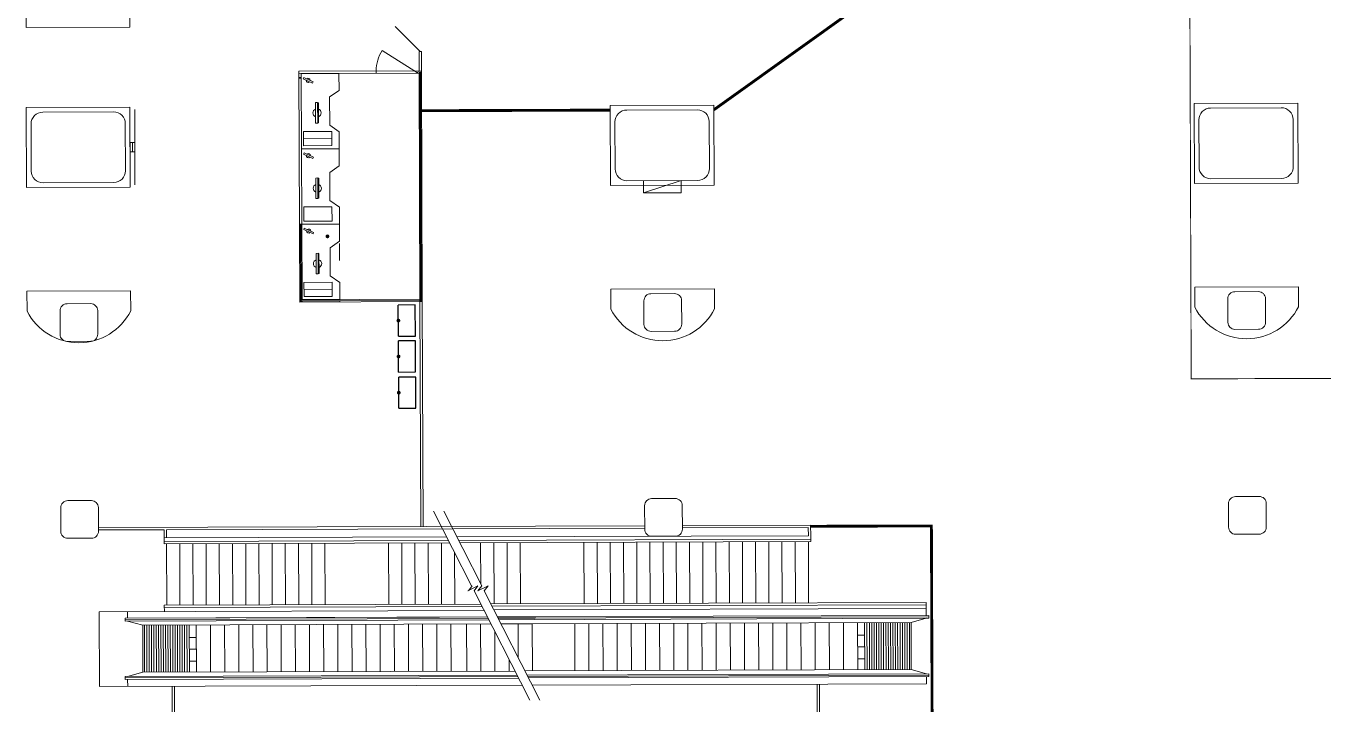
# Model space of a CAD drawing. Header units: millimetres. Extents: x 395197 to 699875, y 745 to 708816.
# Drawn here: x 553713 to 581223, y 553624 to 568021 of the extents above; entities that cross this region are included whole.
import ezdxf

# ---------------------------------------------------------------- set-up
doc = ezdxf.new("R2010")
doc.units = ezdxf.units.MM
for name, pattern in [('DASHDOT', [1, 0.5, -0.25, 0, -0.25]), ('DOTE', [2.42, 2, -0.2, 0.02, -0.2]), ('HIDDEN', [0.375, 0.25, -0.125])]:
    doc.linetypes.add(name, pattern=pattern)
doc.layers.add('0-修改拆除', color=4, linetype='Continuous')
for name, color, linetype, lineweight in [('2', 253, 'Continuous', 9), ('3', 3, 'Continuous', 9), ('4', 4, 'Continuous', 9), ('ARDIM', 4, 'Continuous', 9), ('ARWALL', 7, 'Continuous', 9), ('DIM_LEAD', 3, 'Continuous', 9), ('ESCALATOR', 3, 'Continuous', 9), ('KbhRt主线_右线xl', 3, 'DOTE', 70), ('STAIR', 2, 'Continuous', 9), ('家俱', 4, 'Continuous', 9), ('栏杆', 2, 'Continuous', 5), ('水箱', 16, 'Continuous', 9), ('设备－AFC', 2, 'Continuous', 9)]:
    doc.layers.add(name, color=color, linetype=linetype, lineweight=lineweight)

# ---------------------------------------------------------------- blocks, each defined once
blk = doc.blocks.new('SX1')
at = {"layer": '水箱'}
blk.add_line((0, -130), (800, 130), dxfattribs=at)
blk.add_lwpolyline([(0, -130), (800, -130), (800, 130), (0, 130)], close=True, dxfattribs=at)
blk.add_solid([(0, -130), (800, -130), (800, 130), (0, -130)], dxfattribs=at)

msp = doc.modelspace()

# ---------------------------------------------------------------- linework, layer by layer
at = {"color": 1}
for p, q in [((561970, 562097, 9), (561610, 562095, 9)), ((561613, 561435, 9), (561610, 562095, 9)), ((561973, 561437, 9), (561970, 562097, 9)), ((561613, 561435, 9), (561973, 561437, 9)), ((561975, 561334, 41), (561615, 561333, 41)), ((561617, 560673, 41), (561615, 561333, 41)), ((561977, 560674, 41), (561975, 561334, 41)), ((561617, 560673, 41), (561977, 560674, 41)), ((561979, 560566, 74), (561619, 560564, 74)), ((561622, 559904, 74), (561619, 560564, 74)), ((561982, 559906, 74), (561979, 560566, 74)), ((561622, 559904, 74), (561982, 559906, 74))]:
    msp.add_line(p, q, dxfattribs=at)
at = {"layer": '0-修改拆除', "color": 4, "linetype": 'HIDDEN', "ltscale": 4, "const_width": 20, "elevation": 0}
msp.add_lwpolyline([(578352, 581849), (585607, 581849), (585607, 560553), (578427, 560528)], close=True, dxfattribs=at)
at = {"layer": '2', "extrusion": (-3.52896e-06, 4.65939e-05, 1)}
for p, q in [((556020, 566148, 0), (556020, 566248, 0)), ((555922, 565548, 0), (555923, 565348, 0)), ((555922, 565548, 0), (556022, 565548, 0)), ((555923, 565348, 0), (556023, 565348, 0)), ((556022, 565548, 0), (556023, 565348, 0)), ((556025, 564748, 0), (556026, 564648, 0)), ((556816, 553304, 0), (556814, 554000, 0)), ((556866, 553254, 0), (556864, 554001, 0)), ((570497, 553299, 0), (570495, 554047, 0)), ((570547, 553349, 0), (570545, 554047, 0))]:
    msp.add_line(p, q, dxfattribs=at)
at = {"layer": '2', "extrusion": (-3.52896e-06, 4.65939e-05, 1), "elevation": 33}
msp.add_lwpolyline([(556025, 564748), (556020, 566148)], dxfattribs=at)
at = {"layer": '3', "color": 252, "extrusion": (-3.52896e-06, 4.65939e-05, 1)}
for p, q in [((555252, 557370, 0), (566836, 557410, 0)), ((556693, 557325, 0), (566836, 557360, 0)), ((567636, 557413, 0), (570356, 557423, 0)), ((567636, 557363, 0), (570306, 557372, 0)), ((570307, 557197, 0), (570306, 557372, 0)), ((570306, 557372, 0), (570307, 557197, 0)), ((570357, 557198, 0), (570356, 557423, 0)), ((555252, 557320, 0), (556643, 557325, 0)), ((556643, 557325, 0), (556644, 557025, 0)), ((562637, 557171, 0), (556643, 557150, 0)), ((562675, 557096, 0), (556644, 557075, 0)), ((556693, 557325, 0), (556693, 557150, 0)), ((570307, 557197, 0), (562852, 557171, 0)), ((570357, 557123, 0), (562890, 557097, 0)), ((570357, 557198, 0), (570357, 557073, 0)), ((562700, 557046, 0), (556644, 557025, 0)), ((556694, 557025, 0), (556698, 555725, 0)), ((556974, 557026, 0), (556978, 555726, 0)), ((557254, 557027, 0), (557258, 555727, 0)), ((557534, 557028, 0), (557538, 555728, 0)), ((557814, 557029, 0), (557818, 555729, 0)), ((558094, 557030, 0), (558098, 555730, 0)), ((558374, 557031, 0), (558378, 555731, 0)), ((558654, 557032, 0), (558658, 555732, 0)), ((558934, 557033, 0), (558938, 555733, 0)), ((559214, 557034, 0), (559218, 555734, 0)), ((559494, 557035, 0), (559498, 555735, 0)), ((559774, 557036, 0), (559778, 555736, 0)), ((560054, 557037, 0), (560058, 555737, 0)), ((561404, 557041, 0), (561408, 555741, 0)), ((561404, 557041, 0), (561408, 555741, 0)), ((561684, 557042, 0), (561688, 555742, 0)), ((561964, 557043, 0), (561968, 555743, 0)), ((562244, 557044, 0), (562248, 555744, 0)), ((562524, 557045, 0), (562528, 555745, 0)), ((562804, 556841, 0), (562808, 555746, 0)), ((570357, 557073, 0), (562916, 557047, 0)), ((563357, 557048, 0), (563360, 556172, 0)), ((563637, 557049, 0), (563642, 555749, 0)), ((563917, 557050, 0), (563922, 555750, 0)), ((564197, 557051, 0), (564202, 555751, 0)), ((565547, 557056, 0), (565552, 555756, 0)), ((565827, 557057, 0), (565832, 555757, 0)), ((566107, 557058, 0), (566112, 555758, 0)), ((566387, 557059, 0), (566392, 555759, 0)), ((566667, 557060, 0), (566672, 555760, 0)), ((566947, 557061, 0), (566952, 555761, 0)), ((567227, 557062, 0), (567232, 555762, 0)), ((567507, 557063, 0), (567512, 555763, 0)), ((567787, 557064, 0), (567792, 555764, 0)), ((568067, 557065, 0), (568072, 555765, 0)), ((568347, 557066, 0), (568352, 555766, 0)), ((568627, 557067, 0), (568632, 555767, 0)), ((568907, 557068, 0), (568912, 555768, 0)), ((569187, 557068, 0), (569192, 555769, 0)), ((569467, 557069, 0), (569472, 555770, 0)), ((569747, 557070, 0), (569752, 555771, 0)), ((570027, 557071, 0), (570032, 555772, 0)), ((570307, 557072, 0), (570312, 555772, 0)), ((556648, 555725, 0), (556649, 555585, 0)), ((572809, 555656, 0), (572808, 555781, 0))]:
    msp.add_line(p, q, dxfattribs=at)
at = {"layer": '4', "extrusion": (-3.52896e-06, 4.65939e-05, 1)}
msp.add_line((555972, 565548, 0), (555973, 565348, 0), dxfattribs=at)
for points, elevation in [([(555926, 564597), (555920, 566297), (553721, 566290), (553726, 564590)], 33), ([(568310, 564640), (568304, 566340), (566105, 566333), (566110, 564633)], 33), ([(580688, 566384), (580694, 564684), (578496, 564676), (578489, 566376)], 24)]:
    msp.add_lwpolyline(points, close=True, dxfattribs=dict(at, elevation=elevation))
at = {"layer": 'ARWALL', "color": 252, "extrusion": (-3.52896e-06, 4.65939e-05, 1), "elevation": 33}
for points in [[(554076, 564691), (555576, 564696, 0.414214), (555825, 564947), (555821, 565947, 0.414214), (555571, 566196), (554071, 566191, 0.414214), (553821, 565940), (553825, 564940, 0.414214), (554076, 564691)], [(566460, 564734), (567960, 564740, 0.414214), (568209, 564991), (568205, 565991, 0.414214), (567954, 566240), (566454, 566234, 0.414214), (566205, 565983), (566209, 564983, 0.414214), (566460, 564734)], [(578844, 564777), (580344, 564783, 0.414214), (580593, 565034), (580589, 566034, 0.414214), (580338, 566283), (578838, 566277, 0.414214), (578589, 566026), (578593, 565026, 0.414214), (578844, 564777)], [(566971, 561536), (567471, 561538, 0.414214), (567621, 561688), (567619, 562188, 0.414214), (567468, 562338), (566968, 562336, 0.414214), (566819, 562185), (566821, 561685, 0.414214)], [(566971, 561536), (567471, 561538, 0.414214), (567621, 561688), (567619, 562188, 0.414214), (567468, 562338), (566968, 562336, 0.414214), (566819, 562185), (566821, 561685, 0.414214)], [(579355, 561579), (579855, 561581, 0.414214), (580005, 561731), (580003, 562231, 0.414214), (579852, 562381), (579352, 562379, 0.414214), (579203, 562228), (579205, 561728, 0.414214)], [(579355, 561579), (579855, 561581, 0.414214), (580005, 561731), (580003, 562231, 0.414214), (579852, 562381), (579352, 562379, 0.414214), (579203, 562228), (579205, 561728, 0.414214)], [(554588, 561324), (555088, 561325, 0.414214), (555237, 561476), (555236, 561976, 0.414214), (555085, 562125), (554585, 562124, 0.414214), (554436, 561973), (554437, 561473, 0.414214)], [(554588, 561324), (555088, 561325, 0.414214), (555237, 561476), (555236, 561976, 0.414214), (555085, 562125), (554585, 562124, 0.414214), (554436, 561973), (554437, 561473, 0.414214)], [(554602, 557143), (555102, 557144, 0.414214), (555252, 557295), (555250, 557795, 0.414214), (555100, 557944), (554600, 557943, 0.414214), (554450, 557792), (554452, 557292, 0.414214)], [(554602, 557143), (555102, 557144, 0.414214), (555252, 557295), (555250, 557795, 0.414214), (555100, 557944), (554600, 557943, 0.414214), (554450, 557792), (554452, 557292, 0.414214)], [(566986, 557186), (567486, 557188, 0.414214), (567636, 557338), (567634, 557838, 0.414214), (567484, 557988), (566984, 557986, 0.414214), (566834, 557835), (566836, 557335, 0.414214)], [(566986, 557186), (567486, 557188, 0.414214), (567636, 557338), (567634, 557838, 0.414214), (567484, 557988), (566984, 557986, 0.414214), (566834, 557835), (566836, 557335, 0.414214)], [(579370, 557229), (579870, 557231, 0.414214), (580020, 557381), (580018, 557881, 0.414214), (579867, 558031), (579367, 558029, 0.414214), (579218, 557878), (579220, 557378, 0.414214)], [(579370, 557229), (579870, 557231, 0.414214), (580020, 557381), (580018, 557881, 0.414214), (579867, 558031), (579367, 558029, 0.414214), (579218, 557878), (579220, 557378, 0.414214)]]:
    msp.add_lwpolyline(points, format="xyb", close=True, dxfattribs=at)
at = {"layer": 'DIM_LEAD', "linetype": 'ByBlock', "const_width": 40}
for points, elevation in [([(560127, 563553, -1), (560087, 563553, -1)], 0), ([(561632, 561765, -1), (561592, 561765, -1)], 9), ([(561636, 561003, -1), (561596, 561003, -1)], 41), ([(561640, 560234, -1), (561600, 560234, -1)], 74)]:
    msp.add_lwpolyline(points, format="xyb", close=True, dxfattribs=dict(at, elevation=elevation))
at = {"layer": 'ESCALATOR', "color": 252, "extrusion": (-3.52896e-06, 4.65939e-05, 1)}
for p, q in [((571352, 555086, 0), (571502, 555087, 0)), ((571352, 554836, 0), (571502, 554837, 0)), ((564297, 554327, 0), (572489, 554355, 0)), ((571353, 554586, 0), (571503, 554587, 0)), ((564082, 554326, 0), (556194, 554298, 0))]:
    msp.add_line(p, q, dxfattribs=at)
at = {"layer": 'KbhRt主线_右线xl', "color": 6, "linetype": 'DASHDOT', "extrusion": (-3.52896e-06, 4.65939e-05, 1), "const_width": 60}
for points, elevation in [([(568304, 566240), (573739, 570130)], 33), ([(562105, 566221), (566105, 566233)], 33), ([(572932, 553357), (572917, 557406), (570356, 557398)], 23)]:
    msp.add_lwpolyline(points, dxfattribs=dict(at, elevation=elevation))
at = {"layer": 'STAIR', "color": 252, "extrusion": (-3.52896e-06, 4.65939e-05, 1)}
for p, q in [((563164, 556133, 0), (562357, 557722, 0)), ((563379, 556134, 0), (562573, 557722, 0)), ((563298, 556134, 0), (563084, 556026, 0)), ((563101, 556026, 0), (563180, 556134, 0)), ((563218, 556026, 0), (563298, 556134, 0)), ((564397, 553705, 0), (563218, 556026, 0)), ((563513, 556135, 0), (563299, 556026, 0)), ((563299, 556026, 0), (563379, 556134, 0)), ((563434, 556027, 0), (563513, 556135, 0)), ((564613, 553705, 0), (563434, 556027, 0)), ((563359, 555748, 0), (556648, 555725, 0)), ((572808, 555781, 0), (563575, 555749, 0)), ((572808, 555731, 0), (563600, 555699, 0)), ((563430, 555609, 0), (555265, 555580, 0)), ((555271, 553995, 0), (555265, 555580, 0)), ((555816, 555447, 0), (563499, 555474, 0)), ((562487, 555470, 0), (555816, 555447, 0)), ((555816, 555447, 0), (555816, 555387, 0)), ((555816, 555417, 0), (563514, 555444, 0)), ((555865, 555582, 0), (555866, 555447, 0)), ((563385, 555698, 0), (556648, 555675, 0)), ((572809, 555656, 0), (563638, 555624, 0)), ((572859, 555506, 0), (563714, 555475, 0)), ((563714, 555475, 0), (564528, 555477, 0)), ((572859, 555476, 0), (563730, 555445, 0)), ((563730, 555445, 0), (564513, 555447, 0)), ((572859, 555446, 0), (563745, 555415, 0)), ((572809, 555446, 0), (572486, 555355, 0)), ((572809, 555656, 0), (572809, 555506, 0)), ((572859, 555506, 0), (572859, 555446, 0)), ((555816, 555387, 0), (563529, 555414, 0)), ((555866, 555387, 0), (556190, 555298, 0)), ((563575, 555324, 0), (556190, 555298, 0)), ((556190, 555298, 0), (556194, 554298, 0)), ((556225, 555298, 0), (556229, 554298, 0)), ((556275, 555299, 0), (556279, 554299, 0)), ((556325, 555299, 0), (556329, 554299, 0)), ((556375, 555299, 0), (556379, 554299, 0)), ((556425, 555299, 0), (556429, 554299, 0)), ((556475, 555299, 0), (556479, 554299, 0)), ((556525, 555299, 0), (556529, 554299, 0)), ((556575, 555300, 0), (556579, 554300, 0)), ((556625, 555300, 0), (556629, 554300, 0)), ((556675, 555300, 0), (556679, 554300, 0)), ((556725, 555300, 0), (556729, 554300, 0)), ((556775, 555300, 0), (556779, 554300, 0)), ((556825, 555301, 0), (556829, 554301, 0)), ((556875, 555301, 0), (556879, 554301, 0)), ((556925, 555301, 0), (556929, 554301, 0)), ((556975, 555301, 0), (556979, 554301, 0)), ((557025, 555301, 0), (557029, 554301, 0)), ((557075, 555301, 0), (557079, 554301, 0)), ((557125, 555302, 0), (557129, 554302, 0)), ((557175, 555302, 0), (557179, 554302, 0)), ((557325, 555302, 0), (557329, 554302, 0)), ((557625, 555303, 0), (557629, 554303, 0)), ((557925, 555304, 0), (557929, 554304, 0)), ((558225, 555305, 0), (558229, 554305, 0)), ((558525, 555306, 0), (558529, 554306, 0)), ((558825, 555307, 0), (558829, 554308, 0)), ((559125, 555309, 0), (559129, 554309, 0)), ((559425, 555310, 0), (559429, 554310, 0)), ((559725, 555311, 0), (559729, 554311, 0)), ((560025, 555312, 0), (560029, 554312, 0)), ((560325, 555313, 0), (560329, 554313, 0)), ((560625, 555314, 0), (560629, 554314, 0)), ((560925, 555315, 0), (560929, 554315, 0)), ((561225, 555316, 0), (561229, 554316, 0)), ((561525, 555317, 0), (561529, 554317, 0)), ((561825, 555318, 0), (561829, 554318, 0)), ((562125, 555319, 0), (562129, 554319, 0)), ((562425, 555320, 0), (562429, 554320, 0)), ((562725, 555321, 0), (562729, 554321, 0)), ((563057, 555322, 0), (563061, 554322, 0)), ((563357, 555323, 0), (563361, 554323, 0)), ((563658, 555161, 0), (563661, 554324, 0)), ((563745, 555415, 0), (564498, 555417, 0)), ((563790, 555325, 0), (572486, 555355, 0)), ((564453, 555327, 0), (563790, 555325, 0)), ((564151, 555326, 0), (564153, 554611, 0)), ((564451, 555327, 0), (564454, 554327, 0)), ((565351, 555330, 0), (565354, 554330, 0)), ((565651, 555331, 0), (565654, 554331, 0)), ((565951, 555332, 0), (565954, 554332, 0)), ((566251, 555333, 0), (566254, 554333, 0)), ((566551, 555334, 0), (566554, 554334, 0)), ((566851, 555335, 0), (566854, 554335, 0)), ((567151, 555336, 0), (567154, 554336, 0)), ((567451, 555338, 0), (567454, 554338, 0)), ((567751, 555339, 0), (567754, 554339, 0)), ((568051, 555340, 0), (568054, 554340, 0)), ((568351, 555341, 0), (568354, 554341, 0)), ((568651, 555342, 0), (568654, 554342, 0)), ((568951, 555343, 0), (568954, 554343, 0)), ((569251, 555344, 0), (569254, 554344, 0)), ((569551, 555345, 0), (569554, 554345, 0)), ((569851, 555346, 0), (569854, 554346, 0)), ((570151, 555347, 0), (570154, 554347, 0)), ((570451, 555348, 0), (570454, 554348, 0)), ((570751, 555349, 0), (570754, 554349, 0)), ((571051, 555350, 0), (571054, 554350, 0)), ((571351, 555351, 0), (571354, 554351, 0)), ((571501, 555352, 0), (571504, 554352, 0)), ((571551, 555352, 0), (571554, 554352, 0)), ((571601, 555352, 0), (571604, 554352, 0)), ((571651, 555352, 0), (571654, 554352, 0)), ((571701, 555352, 0), (571704, 554352, 0)), ((571751, 555352, 0), (571754, 554352, 0)), ((571801, 555353, 0), (571804, 554353, 0)), ((571851, 555353, 0), (571854, 554353, 0)), ((571901, 555353, 0), (571904, 554353, 0)), ((571951, 555353, 0), (571954, 554353, 0)), ((572001, 555353, 0), (572004, 554353, 0)), ((572051, 555354, 0), (572054, 554354, 0)), ((572101, 555354, 0), (572104, 554354, 0)), ((572151, 555354, 0), (572154, 554354, 0)), ((572201, 555354, 0), (572204, 554354, 0)), ((572251, 555354, 0), (572254, 554354, 0)), ((572301, 555354, 0), (572304, 554354, 0)), ((572351, 555355, 0), (572354, 554355, 0)), ((572401, 555355, 0), (572404, 554355, 0)), ((572451, 555355, 0), (572454, 554355, 0)), ((572486, 555355, 0), (572489, 554355, 0)), ((557326, 555037, 0), (557176, 555037, 0)), ((557327, 554787, 0), (557177, 554787, 0)), ((557328, 554537, 0), (557178, 554537, 0)), ((563960, 554566, 0), (563961, 554325, 0)), ((572813, 554267, 0), (572489, 554355, 0)), ((555820, 554208, 0), (564127, 554237, 0)), ((555820, 554208, 0), (555820, 554148, 0)), ((555820, 554178, 0), (564142, 554207, 0)), ((555820, 554148, 0), (564158, 554177, 0)), ((555870, 554208, 0), (556194, 554298, 0)), ((555870, 554148, 0), (555871, 553997, 0)), ((572863, 554267, 0), (564343, 554238, 0)), ((572864, 554237, 0), (564358, 554208, 0)), ((572864, 554207, 0), (564373, 554178, 0)), ((572814, 554207, 0), (572814, 554056, 0)), ((572863, 554267, 0), (572864, 554207, 0)), ((555271, 553995, 0), (564234, 554026, 0)), ((572814, 554056, 0), (564449, 554027, 0))]:
    msp.add_line(p, q, dxfattribs=at)
at = {"layer": '家俱', "extrusion": (-3.52896e-06, 4.65939e-05, 1), "elevation": 33}
for points in [[(555912, 568422), (555914, 567997), (553715, 567990), (553713, 568414, -0.613639)], [(553736, 561965), (553734, 562390), (555933, 562397), (555935, 561973, -0.613639)], [(566119, 562008), (566118, 562433), (568317, 562440), (568319, 562016, -0.613639)], [(578503, 562051), (578502, 562476), (580701, 562484), (580703, 562059, -0.613639)]]:
    msp.add_lwpolyline(points, format="xyb", close=True, dxfattribs=at)
at = {"layer": '栏杆', "elevation": 9}
for points in [[(562075, 567479), (561544, 568009)], [(562050, 567479), (562100, 567479)], [(562050, 567479), (562052, 567068)], [(562100, 567479), (562102, 567068)], [(562086, 557394), (562069, 562169)], [(562136, 557394), (562119, 562169)]]:
    msp.add_lwpolyline(points, dxfattribs=at)
at = {"layer": '设备－AFC', "color": 1, "extrusion": (3.20852e-07, -9.60859e-05, 1)}
for p, q in [((562017, 567025, 1), (561270, 567501, 1)), ((561142, 567065, 1), (561142, 567115, 1)), ((561142, 567015, 1), (561142, 567065, 1)), ((562042, 567068, 1), (562017, 567025, 1)), ((562042, 567068, 1), (562017, 567025, 1))]:
    msp.add_line(p, q, dxfattribs=at)
at = {"layer": '设备－AFC', "color": 1, "extrusion": (3.00805e-07, -9.03364e-05, 1)}
for p, q in [((559502, 567059, 1), (562102, 567068, 1)), ((559519, 562159, 0), (559502, 567059, 1)), ((559502, 567009, 1), (562052, 567018, 1)), ((562052, 567046, 1), (562069, 562168, 0)), ((562074, 567046, 1), (562091, 562168, 0)), ((562080, 567046, 1), (562097, 562168, 0)), ((562102, 567068, 1), (562119, 562168, 0)), ((559502, 566929, 1), (559552, 566929, 1)), ((559502, 566909, 1), (559552, 566909, 1)), ((559900, 566393, 1), (559855, 566392, 1)), ((559855, 566392, 1), (559857, 565956, 1)), ((559900, 566393, 1), (559916, 566387, 1)), ((559902, 565956, 1), (559900, 566393, 1)), ((559918, 565962, 1), (559916, 566387, 1)), ((559857, 565956, 1), (559902, 565956, 1)), ((559902, 565956, 1), (559918, 565962, 1)), ((560199, 565629, 0), (559599, 565627, 0)), ((559906, 564793, 0), (559861, 564792, 0)), ((559861, 564792, 0), (559862, 564356, 0)), ((559906, 564793, 0), (559922, 564787, 0)), ((559907, 564356, 0), (559906, 564793, 0)), ((559923, 564362, 0), (559922, 564787, 0)), ((559862, 564356, 0), (559907, 564356, 0)), ((559907, 564356, 0), (559923, 564362, 0)), ((559535, 563809, 0), (559541, 562159, 0)), ((559541, 563809, 0), (559547, 562159, 0)), ((559911, 563193, 0), (559866, 563192, 0)), ((559866, 563192, 0), (559868, 562756, 0)), ((559911, 563193, 0), (559927, 563188, 0)), ((559913, 562756, 0), (559911, 563193, 0)), ((559929, 562762, 0), (559927, 563188, 0)), ((559868, 562756, 0), (559913, 562756, 0)), ((559913, 562756, 0), (559929, 562762, 0)), ((560210, 562429, 0), (559610, 562427, 0))]:
    msp.add_line(p, q, dxfattribs=at)
at = {"layer": '设备－AFC', "color": 1, "extrusion": (3.25006e-07, -9.32111e-05, 1)}
for p, q in [((559563, 563809, 0), (559513, 563809, 0)), ((559519, 562209, 0), (562069, 562218, 0)), ((559519, 562184, 0), (562069, 562193, 0)), ((559519, 562159, 0), (562119, 562168, 0))]:
    msp.add_line(p, q, dxfattribs=at)
at = {"layer": '设备－AFC', "color": 1, "extrusion": (-3.28634e-07, 9.03364e-05, 1)}
msp.add_line((560365, 563403, 9), (560366, 563041, 9), dxfattribs=at)
at = {"layer": '设备－AFC', "color": 1, "extrusion": (3.00805e-07, -9.03364e-05, 1), "elevation": -50}
for points in [[(559558, 565409), (560358, 565412), (560356, 565774), (560156, 565912), (560154, 566512), (560353, 566650), (560352, 567012), (559552, 567009)], [(559605, 566925), (559592, 566897), (559791, 566807), (559804, 566835)], [(559599, 565777), (559600, 565477), (560200, 565479), (560199, 565779)], [(559563, 563809), (560363, 563812), (560362, 564174), (560161, 564312), (560159, 564912), (560359, 565050), (560358, 565412), (559558, 565409)], [(559611, 565325), (559598, 565297), (559797, 565207), (559809, 565235)], [(559604, 564177), (559605, 563877), (560205, 563879), (560204, 564179)], [(559569, 562210), (560369, 562212), (560367, 562574), (560167, 562712), (560165, 563312), (560364, 563450), (560363, 563812), (559563, 563809)], [(559616, 563725), (559604, 563697), (559802, 563607), (559815, 563635)], [(559610, 562577), (559611, 562277), (560211, 562279), (560210, 562579)]]:
    msp.add_lwpolyline(points, close=True, dxfattribs=at)
msp.add_lwpolyline([(560369, 562162), (560369, 562187), (559569, 562185), (559569, 562160)], dxfattribs=at)
at = {"layer": '设备－AFC', "color": 1, "extrusion": (3.20852e-07, -9.60859e-05, 1)}
msp.add_arc((561942, 567067, -54), 800, 147.1726, 180.2016, dxfattribs=at)
at = {"layer": '设备－AFC', "color": 1, "extrusion": (3.00805e-07, -9.03364e-05, 1)}
for centre, radius, start, end in [((559698, 566866, -50), 43.8, 176.0893, 315.1815), ((559698, 566866, -50), 43.8, 356.0893, 135.1815), ((559886, 566174, -50), 87.5, 110.6536, 249.7459), ((559886, 566174, -50), 87.5, 290.6536, 69.7459), ((559704, 565266, -50), 43.8, 176.0893, 315.1815), ((559704, 565266, -50), 43.8, 356.0893, 135.1815), ((559892, 564574, -50), 87.5, 110.6536, 249.7459), ((559892, 564574, -50), 87.5, 290.6536, 69.7459), ((559709, 563666, -50), 43.8, 356.0893, 135.1815), ((559709, 563666, -50), 43.8, 176.0893, 315.1815), ((559898, 562974, -50), 87.5, 110.6536, 249.7459), ((559898, 562974, -50), 87.5, 290.6536, 69.7459)]:
    msp.add_arc(centre, radius, start, end, dxfattribs=at)

# ---------------------------------------------------------------- block references
at = {"layer": 'ARDIM', "extrusion": (-3.52896e-06, 4.65939e-05, 1), "rotation": 0.1994535302377785}
msp.add_blockref('SX1', (566810, 564605, -39), dxfattribs=at)

doc.saveas('drawing.dxf')
